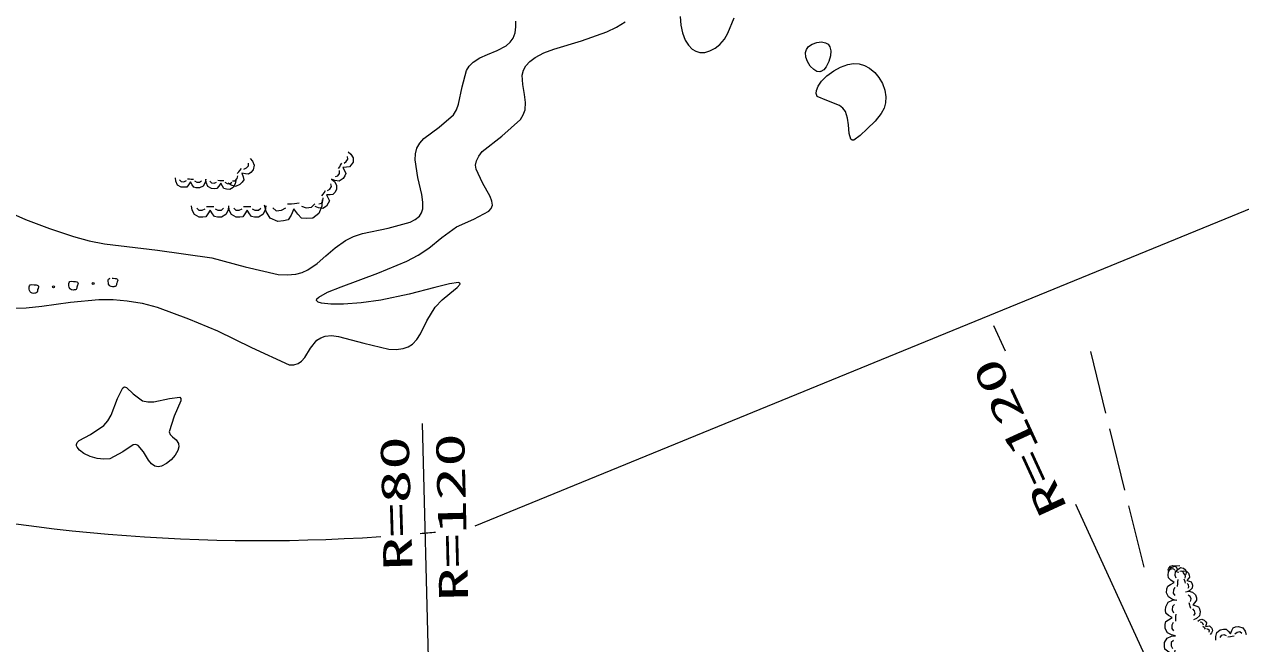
# Model space of a CAD drawing. Units: millimetres, scale not verified. Extents: x 66169 to 706169, y 819 to 360819.
# Drawn here: x 395760 to 457054, y 267458 to 298684 of the extents above; entities that cross this region are included whole.
import ezdxf
from ezdxf.enums import TextEntityAlignment as Align

# ---------------------------------------------------------------- set-up
doc = ezdxf.new("R2010")
doc.units = ezdxf.units.MM
doc.header["$LTSCALE"] = 1000
doc.linetypes.add('USER1', pattern=[4, 3.2, -0.8])
doc.layers.add('S-BGD', color=1, linetype='Continuous', lineweight=13)
doc.layers.add('S-BGD-HTXT', color=6, linetype='Continuous', lineweight=13)
doc.styles.add('ＭＳ ゴシック', font='')
doc.styles.get('ＭＳ ゴシック').set_extended_font_data('MS Gothic')

# ---------------------------------------------------------------- blocks, each defined once
blk = doc.blocks.new('BUHIN184')
at = {"color": 1, "linetype": 'Continuous', "lineweight": 13}
for points in [[(-28, -906), (-231, -868), (-441, -753), (-561, -540), (-555, -345), (-518, -192), (-384, -97), (-204, 6), (-382, 121), (-519, 229), (-532, 375), (-527, 556), (-402, 783), (-177, 881), (28, 906)], [(-84, 660), (-191, 564), (-196, 401), (-133, 254)], [(-17, 186), (-30, 64), (-33, -31), (-33, -180)], [(-144, -240), (-216, -374), (-221, -542), (-129, -658)]]:
    blk.add_lwpolyline(points, dxfattribs=at)
blk = doc.blocks.new('BUHIN166')
at = {"color": 1, "linetype": 'Continuous', "lineweight": 13}
for points in [[(-765, -142), (-770, 35), (-711, 232), (-555, 372), (-391, 402), (-256, 399), (-151, 304), (-32, 172), (32, 342), (98, 477), (217, 515), (370, 543), (583, 480), (706, 309), (765, 142)], [(-228, 76), (-353, 113), (-494, 86), (-575, -12)], [(153, 48), (49, 37), (-32, 22), (-157, -5)], [(538, 191), (438, 263), (300, 237), (188, 157)]]:
    blk.add_lwpolyline(points, dxfattribs=at)
blk = doc.blocks.new('BUHIN267')
at = {"color": 1, "linetype": 'Continuous', "lineweight": 13}
for points in [[(415, 691), (556, 574), (668, 393), (670, 176), (581, 28), (486, -75), (340, -91), (156, -93), (244, -259), (303, -403), (251, -522), (168, -660), (-28, -783), (-245, -760), (-415, -691)], [(-68, -152), (-5, -63), (39, 10), (104, 126)], [(216, 124), (330, 197), (406, 325), (386, 455)], [(-221, -549), (-96, -521), (-21, -396), (-7, -254)]]:
    blk.add_lwpolyline(points, dxfattribs=at)
blk = doc.blocks.new('BUHIN269')
at = {"color": 1, "linetype": 'Continuous', "lineweight": 13}
for points in [[(933, 0), (901, -210), (789, -429), (574, -560), (373, -560), (215, -527), (112, -392), (0, -210), (-112, -397), (-219, -541), (-369, -560), (-555, -560), (-793, -439), (-901, -210), (-933, 0)], [(-677, -107), (-574, -215), (-406, -215), (-257, -145)], [(-191, -23), (-65, -33), (33, -33), (187, -28)], [(252, -140), (392, -210), (565, -210), (681, -112)]]:
    blk.add_lwpolyline(points, dxfattribs=at)
blk = doc.blocks.new('BUHIN271')
at = {"color": 1, "linetype": 'Continuous', "lineweight": 13}
for points in [[(760, -35), (726, -204), (627, -379), (447, -478), (283, -470), (155, -438), (77, -324), (-8, -171), (-106, -319), (-199, -433), (-321, -443), (-473, -436), (-663, -328), (-742, -138), (-760, 35)], [(-555, -62), (-476, -154), (-339, -160), (-214, -108)], [(-157, -12), (-54, -24), (25, -28), (151, -30)], [(200, -123), (312, -186), (452, -192), (551, -116)]]:
    blk.add_lwpolyline(points, dxfattribs=at)

msp = doc.modelspace()

# ---------------------------------------------------------------- linework, layer by layer
at = {"layer": 'S-BGD', "linetype": 'USER1'}
msp.add_line((449482, 282182), (452355, 270545), dxfattribs=at)
at = {"layer": 'S-BGD'}
for points in [[(394066, 289610), (395824, 288850), (397026, 288390), (398245, 287988), (399020, 287772), (399807, 287614), (402463, 287295), (405203, 286903), (406891, 286453), (408547, 286072), (408999, 286049), (409435, 286087), (409755, 286165), (410052, 286300), (410511, 286624), (410961, 287018), (411422, 287419), (411940, 287787), (412347, 287982), (412807, 288132), (414090, 288408), (415201, 288706), (415462, 288845), (415666, 289019), (415777, 289183), (415837, 289382), (415847, 289721), (415796, 290102), (415596, 290968), (415455, 291845), (415467, 292161), (415538, 292448), (415688, 292695), (415900, 292923), (416659, 293494), (417384, 294118), (417540, 294373), (417644, 294660), (417822, 295537), (418050, 296357), (418183, 296582), (418370, 296778), (418711, 296990), (419105, 297162), (419590, 297360), (420037, 297605), (420234, 297777), (420386, 297989), (420488, 298253), (420535, 298550), (420520, 298844)], [(395089, 284382), (395859, 284396), (396644, 284472), (398083, 284674), (399522, 284815), (400230, 284813), (400948, 284750), (401698, 284618), (402448, 284424), (404026, 283838), (405496, 283230), (407207, 282390), (409114, 281525), (409346, 281523), (409556, 281581), (409732, 281701), (409891, 281889), (410180, 282353), (410502, 282758), (410697, 282886), (410925, 282962), (411243, 282988), (411588, 282953), (412861, 282601), (414120, 282315), (414498, 282294), (414845, 282333), (415099, 282420), (415322, 282560), (415533, 282787), (415716, 283075), (416048, 283732), (416467, 284416), (416818, 284793), (417202, 285118), (417568, 285408), (417725, 285591), (417710, 285642), (417633, 285662), (417190, 285602), (416449, 285419), (415158, 285085), (413723, 284780), (412737, 284642), (411849, 284576), (411206, 284576), (410735, 284628), (410562, 284684), (410482, 284761), (410498, 284843), (410593, 284936), (411036, 285174), (411718, 285457), (413570, 286144), (415042, 286749), (415601, 287045), (416141, 287400), (416796, 287942), (417534, 288473), (418407, 288865), (419162, 289267), (419281, 289402), (419344, 289563), (419325, 289774), (419240, 290008), (418850, 290686), (418524, 291373), (418502, 291586), (418540, 291794), (418657, 292035), (418839, 292264), (419814, 293043), (420756, 293878), (420905, 294115), (420999, 294378), (421012, 294748), (420962, 295142), (420874, 295655), (420853, 296122), (420919, 296367), (421039, 296585), (421239, 296808), (421501, 297007), (421935, 297239), (422437, 297435), (423835, 297852), (425121, 298298), (425599, 298533), (426036, 298814)], [(428805, 299084), (428840, 298642), (428927, 298248), (429069, 297886), (429224, 297636), (429418, 297435), (429602, 297322), (429808, 297266), (430052, 297271), (430306, 297339), (430579, 297475), (430814, 297658), (431041, 297927), (431219, 298234), (431537, 299006)], [(407135, 291926), (407256, 291780), (407336, 291575), (407295, 291355), (407177, 291221), (407061, 291134), (406910, 291146), (406722, 291179), (406780, 290994), (406813, 290837), (406737, 290726), (406626, 290602), (406404, 290515), (406188, 290579), (406029, 290682)], [(406484, 291162), (406565, 291241), (406623, 291306), (406711, 291412)], [(406825, 291389), (406954, 291441), (407057, 291556), (407060, 291692)], [(406253, 290789), (406385, 290794), (406485, 290906), (406526, 291047)], [(410770, 289841), (410750, 289509), (410608, 289152), (410294, 288917), (409982, 288887), (409730, 288914), (409550, 289110), (409349, 289376), (409203, 289069), (409057, 288828), (408828, 288777), (408537, 288749), (408149, 288903), (407948, 289243), (407866, 289564)], [(408281, 289436), (408457, 289284), (408718, 289309), (408940, 289440)], [(409024, 289638), (409221, 289642), (409374, 289657), (409612, 289687)], [(409731, 289522), (409959, 289434), (410227, 289460), (410394, 289629)], [(400304, 285464), (400268, 285456), (400210, 285448), (400133, 285464), (400083, 285489), (400046, 285520), (400010, 285590), (399994, 285657), (399992, 285718), (399989, 285783), (400010, 285832), (400047, 285876), (400093, 285891)], [(400178, 285893), (400240, 285885), (400340, 285877), (400396, 285870), (400428, 285848), (400456, 285818), (400469, 285773), (400436, 285697), (400417, 285641), (400406, 285596), (400403, 285552), (400383, 285511), (400368, 285488), (400338, 285471), (400304, 285464)], [(453813, 269638), (453619, 269688), (453423, 269813), (453319, 270027), (453338, 270216), (453383, 270362), (453520, 270446), (453701, 270535), (453536, 270657), (453409, 270771), (453405, 270913), (453422, 271089), (453558, 271302), (453783, 271382), (453983, 271393)], [(453389, 271173), (453430, 271271), (453511, 271363), (453631, 271401), (453728, 271376), (453802, 271341), (453835, 271263), (453867, 271161), (453944, 271238), (454014, 271296), (454089, 271286), (454179, 271264), (454280, 271176), (454304, 271052), (454295, 270946)], [(453736, 271158), (453677, 271209), (453593, 271230), (453525, 271196)], [(453859, 271162), (453749, 271075), (453733, 270917), (453786, 270770)], [(453937, 271047), (453877, 271067), (453830, 271079), (453755, 271096)], [(454183, 271029), (454146, 271094), (454065, 271114), (453984, 271098)], [(454057, 271116), (454178, 271136), (454318, 271115), (454428, 271022), (454465, 270912), (454476, 270820), (454421, 270739), (454342, 270645), (454464, 270617), (454562, 270585), (454600, 270507), (454634, 270405), (454611, 270253), (454505, 270153), (454397, 270097)], [(454257, 270769), (454270, 270859), (454239, 270953), (454164, 270999)], [(453894, 270698), (453874, 270580), (453865, 270488), (453855, 270343)], [(454274, 270506), (454257, 270577), (454239, 270630), (454208, 270713)], [(454409, 270256), (454449, 270332), (454418, 270424), (454353, 270492)], [(453744, 270291), (453665, 270166), (453649, 270004), (453731, 269885)], [(454278, 270080), (454444, 270099), (454634, 270061), (454779, 269926), (454821, 269774), (454830, 269647), (454750, 269540), (454635, 269416), (454801, 269371), (454933, 269320), (454979, 269211), (455019, 269069), (454977, 268863), (454827, 268733), (454674, 268664)], [(454529, 269593), (454552, 269714), (454515, 269845), (454416, 269912)], [(454534, 269232), (454515, 269329), (454494, 269403), (454458, 269519)], [(454701, 268881), (454761, 268982), (454725, 269109), (454640, 269208)], [(454895, 268596), (454982, 268654), (455100, 268687), (455219, 268652), (455286, 268579), (455327, 268510), (455312, 268428), (455283, 268326), (455388, 268348), (455477, 268357), (455533, 268309), (455596, 268241), (455631, 268114), (455584, 267998), (455518, 267916)], [(455173, 268395), (455152, 268469), (455095, 268532), (455020, 268542)], [(455279, 268194), (455240, 268243), (455208, 268279), (455154, 268333)], [(455471, 268046), (455476, 268119), (455420, 268180), (455345, 268211)]]:
    msp.add_lwpolyline(points, dxfattribs=at)
for points in [[(435851, 296295), (435703, 296313), (435552, 296398), (435368, 296581), (435222, 296816), (435142, 297036), (435124, 297261), (435168, 297419), (435276, 297561), (435465, 297689), (435694, 297769), (435929, 297793), (436138, 297756), (436266, 297677), (436351, 297554), (436397, 297344), (436384, 297099), (436308, 296808), (436173, 296539), (436045, 296389), (435902, 296305), (435877, 296299)], [(435713, 295051), (435664, 295188), (435675, 295345), (435764, 295569), (435934, 295812), (436205, 296085), (436548, 296340), (436895, 296529), (437257, 296658), (437544, 296706), (437825, 296693), (438096, 296614), (438355, 296475), (438610, 296263), (438826, 296004), (438999, 295703), (439118, 295371), (439170, 295036), (439158, 294718), (439083, 294455), (438945, 294196), (438629, 293803), (438236, 293415), (437878, 293076), (437559, 292849), (437474, 292842), (437409, 292893), (437333, 293174), (437293, 293612), (437243, 293959), (437136, 294288), (437010, 294462), (436836, 294599), (436194, 294839)], [(398311, 285299), (398275, 285292), (398217, 285283), (398140, 285299), (398089, 285324), (398053, 285355), (398016, 285426), (398001, 285493), (397999, 285554), (397996, 285618), (398017, 285668), (398054, 285712), (398129, 285736), (398246, 285720), (398346, 285713), (398403, 285706), (398435, 285684), (398463, 285653), (398476, 285608), (398443, 285533), (398424, 285477), (398413, 285432), (398410, 285387), (398390, 285346), (398375, 285323), (398345, 285306)], [(396317, 285134), (396282, 285127), (396224, 285119), (396147, 285135), (396096, 285160), (396060, 285190), (396023, 285261), (396008, 285328), (396005, 285389), (396003, 285454), (396023, 285503), (396061, 285547), (396136, 285572), (396253, 285556), (396353, 285548), (396410, 285541), (396442, 285519), (396470, 285489), (396482, 285443), (396450, 285368), (396430, 285312), (396420, 285267), (396416, 285222), (396397, 285182), (396382, 285158), (396351, 285142)], [(398383, 277492), (398420, 277595), (398530, 277699), (399093, 278009), (399771, 278460), (399975, 278693), (400142, 278981), (400460, 279816), (400720, 280359), (400803, 280400), (400905, 280379), (401249, 280050), (401723, 279696), (401985, 279644), (402283, 279652), (403078, 279826), (403596, 279889), (403644, 279823), (403644, 279700), (403319, 278936), (403051, 278146), (403108, 278006), (403224, 277885), (403410, 277731), (403533, 277554), (403547, 277384), (403500, 277199), (403366, 276960), (403162, 276726), (402930, 276542), (402674, 276416), (402498, 276380), (402333, 276406), (402162, 276527), (402013, 276712), (401761, 277129), (401499, 277453), (401382, 277500), (401252, 277487), (400731, 277136), (400076, 276776), (399760, 276754), (399435, 276793), (399076, 276897), (398755, 277054), (398547, 277209), (398417, 277373), (398394, 277430)]]:
    msp.add_lwpolyline(points, close=True, dxfattribs=at)
for centre in [(399225, 285615), (397232, 285450)]:
    msp.add_circle(centre, 49.8, dxfattribs=at)
at = {"layer": 'S-BGD-HTXT'}
for p, q in [((418477, 273403), (564950, 333337)), ((444593, 283494), (445180, 282216)), ((415811, 278560), (416843, 238619)), ((448726, 274492), (461206, 247309))]:
    msp.add_line(p, q, dxfattribs=at)
for start, end in [(236.88234, 273.84046), (275.10735, 275.59802)]:
    msp.add_arc((407651, 363215), 90559, start, end, dxfattribs=at)

# ---------------------------------------------------------------- block references
at = {"layer": 'S-BGD'}
for name, p in [('BUHIN267', (411656, 291566)), ('BUHIN271', (404142, 290910)), ('BUHIN271', (405663, 290841)), ('BUHIN267', (410827, 290184)), ('BUHIN269', (405123, 289527)), ('BUHIN269', (406990, 289527)), ('BUHIN184', (453802, 268766)), ('BUHIN184', (453745, 266954)), ('BUHIN166', (456571, 267786))]:
    msp.add_blockref(name, p, dxfattribs=at)

# ---------------------------------------------------------------- texts
at = {"layer": 'S-BGD-HTXT', "style": 'ＭＳ ゴシック', "width": 1.7}
for s, rotation, p in [('R=120', 114.7, (448736, 274496)), ('R=80', 91.7, (415767, 271177)), ('R=120', 91.4, (418570, 269628))]:
    msp.add_text(s, height=1466, rotation=rotation, dxfattribs=at).set_placement(p, align=Align.BOTTOM_LEFT)

doc.saveas('drawing.dxf')
